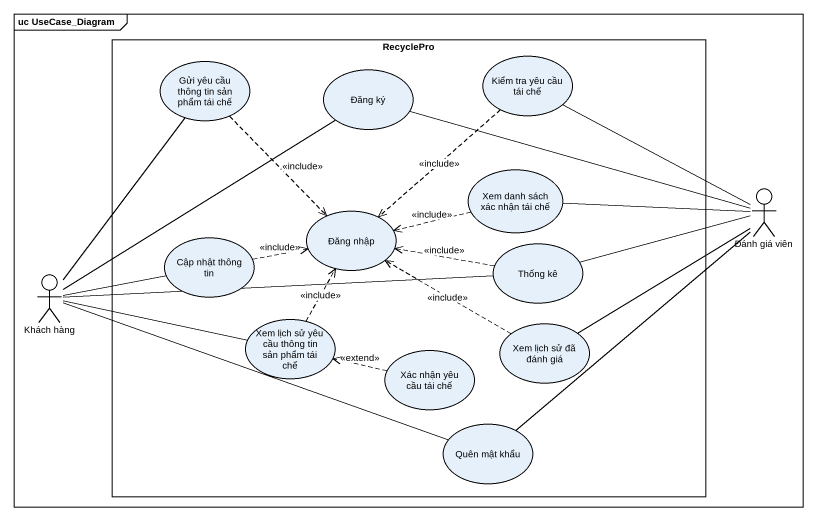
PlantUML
@startuml
mainframe uc UseCase_Diagram
rectangle RecyclePro {
  usecase "Gửi yêu cầu thông tin sản phẩm tái chế" as Gửi_yêu_cầu_thông_tin_sản
  usecase "Đăng ký" as Đăng_ký
  usecase "Kiểm tra yêu cầu tái chế" as Kiểm_tra_yêu_cầu_tái_chế
  usecase "Xem danh sách xác nhận tái chế" as Xem_danh_sách_xác_nhận_tái
  usecase "Đăng nhập" as Đăng_nhập
  usecase "Cập nhật thông tin" as Cập_nhật_thông_tin
  usecase "Thống kê" as Thống_kê
  usecase "Xem lịch sử yêu cầu thông tin sản phẩm tái chế" as Xem_lịch_sử_yêu_cầu_thông
  usecase "Xác nhận yêu cầu tái chế" as Xác_nhận_yêu_cầu_tái_chế
  usecase "Xem lịch sử đã đánh giá" as Xem_lịch_sử_đã_đánh_giá
  usecase "Quên mật khẩu" as Quên_mật_khẩu
}
actor "Đánh giá viên" as Đánh_giá_viên
actor "Khách hàng" as Khách_hàng
Gửi_yêu_cầu_thông_tin_sản ..> Đăng_nhập : <<include>>
Kiểm_tra_yêu_cầu_tái_chế ..> Đăng_nhập : <<include>>
Xem_danh_sách_xác_nhận_tái .left.> Đăng_nhập : <<include>>
Đánh_giá_viên -left- Đăng_ký
Đánh_giá_viên -up- Kiểm_tra_yêu_cầu_tái_chế
Đánh_giá_viên -left- Xem_danh_sách_xác_nhận_tái
Đánh_giá_viên -left- Thống_kê
Đánh_giá_viên -left- Xem_lịch_sử_đã_đánh_giá
Đánh_giá_viên -- Quên_mật_khẩu
Khách_hàng -up- Gửi_yêu_cầu_thông_tin_sản
Khách_hàng -up- Đăng_ký
Khách_hàng -right- Cập_nhật_thông_tin
Khách_hàng -right- Thống_kê
Khách_hàng -right- Xem_lịch_sử_yêu_cầu_thông
Khách_hàng -right- Xem_lịch_sử_yêu_cầu_thông
Khách_hàng -right- Quên_mật_khẩu
Cập_nhật_thông_tin .right.> Đăng_nhập : <<include>>
Thống_kê .left.> Đăng_nhập : <<include>>
Xem_lịch_sử_yêu_cầu_thông .up.> Đăng_nhập : <<include>>
Xác_nhận_yêu_cầu_tái_chế .left.> Xem_lịch_sử_yêu_cầu_thông : <<extend>>
Xem_lịch_sử_đã_đánh_giá .left.> Đăng_nhập : <<include>>
@enduml
